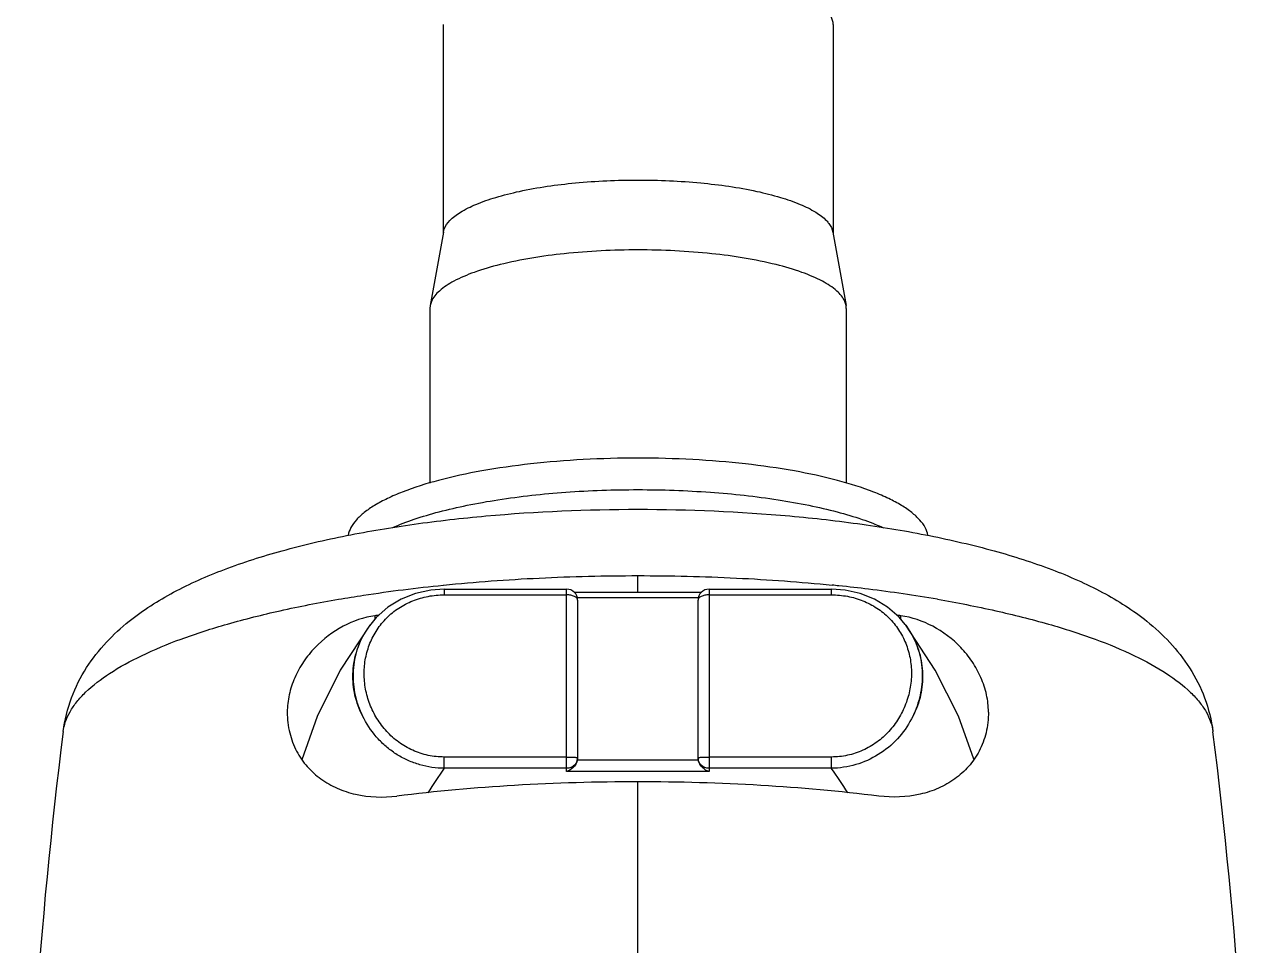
# Model space of a CAD drawing. Header units: millimetres. Extents: x 1035 to 2065, y 1005 to 1731.
# Drawn here: x 1679.1 to 1735.1, y 1448.6 to 1490.6 of the extents above; entities that cross this region are included whole.
import ezdxf

# ---------------------------------------------------------------- set-up
doc = ezdxf.new("R2010")
doc.units = ezdxf.units.MM

msp = doc.modelspace()

# ---------------------------------------------------------------- linework, layer by layer
at = {"color": 7, "linetype": 'Continuous'}
for p, q in [((1698.253, 1490.581), (1698.252, 1481.047)), ((1716.053, 1490.579), (1716.052, 1481.045)), ((1698.263, 1481.11), (1697.663, 1477.76)), ((1716.041, 1481.108), (1716.64, 1477.758)), ((1697.663, 1477.76), (1697.651, 1477.626)), ((1716.651, 1477.624), (1716.64, 1477.758)), ((1697.651, 1477.626), (1697.651, 1469.647)), ((1716.651, 1477.624), (1716.651, 1469.645)), ((1707.139, 1464.67), (1707.139, 1465.43)), ((1698.248, 1464.994), (1698.267, 1464.996)), ((1698.306, 1464.814), (1698.306, 1464.553)), ((1698.306, 1464.814), (1703.888, 1464.814)), ((1703.888, 1464.553), (1703.888, 1464.814)), ((1710.388, 1464.814), (1710.387, 1456.493)), ((1710.388, 1464.814), (1715.97, 1464.814)), ((1715.97, 1464.553), (1715.97, 1464.814)), ((1698.306, 1464.553), (1703.888, 1464.553)), ((1703.887, 1456.493), (1703.888, 1464.553)), ((1704.23, 1464.67), (1710.046, 1464.67)), ((1709.9, 1464.412), (1704.376, 1464.412)), ((1704.388, 1464.315), (1704.387, 1457.117)), ((1709.887, 1457.117), (1709.888, 1464.314)), ((1710.388, 1464.553), (1715.97, 1464.553)), ((1694.904, 1463.164), (1694.886, 1463.139)), ((1695.193, 1463.512), (1694.887, 1463.138)), ((1695.14, 1463.599), (1695.14, 1463.448)), ((1719.14, 1463.441), (1719.14, 1463.599)), ((1719.338, 1463.207), (1719.365, 1463.171)), ((1719.365, 1463.171), (1719.626, 1462.764)), ((1691.14, 1459.198), (1691.14, 1459.204)), ((1723.14, 1459.204), (1723.14, 1459.209)), ((1703.887, 1457.153), (1698.305, 1457.153)), ((1709.899, 1457.006), (1704.375, 1457.006)), ((1715.969, 1457.153), (1710.387, 1457.153)), ((1715.969, 1457.153), (1715.969, 1456.637)), ((1703.887, 1456.637), (1698.305, 1456.637)), ((1710.387, 1456.493), (1703.887, 1456.493)), ((1715.969, 1456.637), (1710.387, 1456.637)), ((1707.135, 1438.954), (1707.138, 1456.02))]:
    msp.add_line(p, q, dxfattribs=at)
for points in [[(1698.306, 1464.814), (1697.688, 1464.771), (1696.999, 1464.618), (1696.338, 1464.356), (1695.727, 1463.986), (1695.193, 1463.512)], [(1719.338, 1463.207), (1719.06, 1463.537), (1718.537, 1463.997), (1717.94, 1464.359), (1717.288, 1464.618), (1716.601, 1464.77), (1715.97, 1464.814)], [(1694.904, 1463.164), (1693.561, 1461.115), (1692.503, 1459.002), (1691.808, 1457.027)], [(1722.473, 1457.051), (1721.779, 1459.009), (1720.715, 1461.122), (1719.366, 1463.171)]]:
    msp.add_lwpolyline(points, dxfattribs=at)
for centre, radius, start, end in [((1703.888, 1464.314), 0.5, 0.0752, 90), ((1710.388, 1464.314), 0.5, 90, 179.9879), ((1708.115, 1386.764), 78.629, 84.01242, 84.23849), ((1708.367, 1389.139), 76.241, 82.9951, 84.01472), ((1709.358, 1397.095), 68.223, 80.33431, 83.0067), ((1697.945, 1460.93), 3.773, 144.1715, 145.3682), ((1704.879, 1395.792), 68.503, 98.0294, 98.17319), ((1709.394, 1395.714), 68.581, 81.82989, 81.97434), ((1697.944, 1460.931), 3.772, 148.0935, 150.8969), ((1697.943, 1460.932), 3.77, 145.3693, 148.0938), ((1903.62, 1430.195), 224.475, 172.8043, 179.6072), ((1510.612, 1430.237), 224.536, 0.38043, 7.18149), ((1703.865, 1457.117), 0.523, 347.7653, 359.9784), ((1710.41, 1457.117), 0.523, 180.097, 192.232), ((1713.234, 1445.783), 18.457, 143.9796, 148.1645), ((1700.687, 1445.502), 18.909, 31.9891, 36.0794)]:
    msp.add_arc(centre, radius, start, end, dxfattribs=at)
for points, knots in [([(1716.053, 1490.579), (1716.053, 1490.704), (1715.973, 1490.981), (1715.789, 1491.194), (1715.679, 1491.297)], [0, 0, 0, 0, 0.453181, 1, 1, 1, 1]), ([(1698.554, 1481.631), (1698.697, 1481.782), (1699.082, 1482.065), (1699.795, 1482.411), (1700.699, 1482.723), (1702.206, 1483.099), (1704.377, 1483.405), (1706.194, 1483.486), (1707.148, 1483.486)], [0, 0, 0, 0, 0.069723, 0.158305, 0.265637, 0.390105, 0.679441, 1, 1, 1, 1]), ([(1707.148, 1483.486), (1708.103, 1483.486), (1709.921, 1483.405), (1712.092, 1483.099), (1713.601, 1482.723), (1714.505, 1482.411), (1715.219, 1482.065), (1715.604, 1481.782), (1715.748, 1481.631)], [0, 0, 0, 0, 0.320434, 0.609736, 0.73422, 0.841588, 0.930221, 1, 1, 1, 1]), ([(1698.263, 1481.11), (1698.271, 1481.155), (1698.325, 1481.349), (1698.447, 1481.519), (1698.554, 1481.631)], [0, 0, 0, 0, 0.226815, 1, 1, 1, 1]), ([(1715.748, 1481.631), (1715.787, 1481.59), (1715.918, 1481.438), (1716.015, 1481.251), (1716.041, 1481.108)], [0, 0, 0, 0, 0.280699, 1, 1, 1, 1]), ([(1707.148, 1480.296), (1706.023, 1480.296), (1703.908, 1480.192), (1701.404, 1479.8), (1699.731, 1479.316), (1698.792, 1478.923), (1698.111, 1478.493), (1697.799, 1478.129), (1697.72, 1477.947)], [0, 0, 0, 0, 0.337943, 0.635703, 0.758886, 0.860824, 0.940454, 1, 1, 1, 1]), ([(1716.582, 1477.947), (1716.503, 1478.129), (1716.19, 1478.493), (1715.507, 1478.923), (1714.568, 1479.316), (1712.893, 1479.8), (1710.389, 1480.192), (1708.272, 1480.296), (1707.148, 1480.296)], [0, 0, 0, 0, 0.059591, 0.139277, 0.24126, 0.364467, 0.662195, 1, 1, 1, 1]), ([(1707.145, 1470.794), (1706.313, 1470.794), (1704.676, 1470.751), (1702.295, 1470.559), (1700.086, 1470.247), (1698.126, 1469.827), (1696.691, 1469.381), (1695.729, 1468.969), (1695.145, 1468.659), (1694.667, 1468.335), (1694.298, 1467.998), (1694.04, 1467.649), (1693.944, 1467.396), (1693.92, 1467.274)], [0, 0, 0, 0, 0.175943, 0.346078, 0.504899, 0.647409, 0.769493, 0.821966, 0.868441, 0.908947, 0.943778, 0.973674, 1, 1, 1, 1]), ([(1720.38, 1467.271), (1720.357, 1467.393), (1720.26, 1467.646), (1720.002, 1467.996), (1719.633, 1468.333), (1719.154, 1468.658), (1718.57, 1468.967), (1717.607, 1469.379), (1716.171, 1469.826), (1714.21, 1470.246), (1711.999, 1470.559), (1709.616, 1470.751), (1707.978, 1470.794), (1707.145, 1470.794)], [0, 0, 0, 0, 0.026322, 0.056217, 0.09105, 0.131559, 0.17804, 0.23052, 0.352618, 0.495139, 0.653963, 0.824087, 1, 1, 1, 1]), ([(1695.95, 1467.621), (1696.27, 1467.763), (1696.968, 1468.029), (1698.104, 1468.366), (1699.383, 1468.66), (1701.305, 1469), (1703.907, 1469.281), (1706.045, 1469.355), (1707.145, 1469.355)], [0, 0, 0, 0, 0.091996, 0.196353, 0.311925, 0.437263, 0.710234, 1, 1, 1, 1]), ([(1707.145, 1469.355), (1708.247, 1469.355), (1710.387, 1469.28), (1712.991, 1469), (1714.915, 1468.659), (1716.195, 1468.364), (1717.333, 1468.027), (1718.031, 1467.76), (1718.351, 1467.618)], [0, 0, 0, 0, 0.289757, 0.562744, 0.688091, 0.803666, 0.908018, 1, 1, 1, 1]), ([(1693.846, 1467.258), (1694.866, 1467.461), (1696.981, 1467.814), (1701.41, 1468.315), (1704.828, 1468.458), (1707.141, 1468.458)], [0, 0, 0, 0, 0.233542, 0.480877, 1, 1, 1, 1]), ([(1707.141, 1468.458), (1709.457, 1468.458), (1712.88, 1468.314), (1717.315, 1467.812), (1719.433, 1467.459), (1720.455, 1467.255)], [0, 0, 0, 0, 0.519123, 0.766465, 1, 1, 1, 1]), ([(1683.927, 1463.353), (1684.556, 1463.857), (1685.962, 1464.748), (1688.325, 1465.784), (1690.976, 1466.625), (1692.857, 1467.06), (1693.846, 1467.258)], [0, 0, 0, 0, 0.225011, 0.461394, 0.71871, 1, 1, 1, 1]), ([(1720.455, 1467.255), (1721.443, 1467.057), (1723.325, 1466.621), (1725.975, 1465.779), (1728.338, 1464.743), (1729.744, 1463.852), (1730.373, 1463.347)], [0, 0, 0, 0, 0.28129, 0.538604, 0.774989, 1, 1, 1, 1]), ([(1698.267, 1464.996), (1699.72, 1465.143), (1702.675, 1465.359), (1705.638, 1465.43), (1707.139, 1465.43)], [0, 0, 0, 0, 0.493079, 1, 1, 1, 1]), ([(1707.139, 1465.43), (1708.64, 1465.43), (1711.601, 1465.359), (1714.556, 1465.143), (1716.008, 1464.996)], [0, 0, 0, 0, 0.506897, 1, 1, 1, 1]), ([(1693.475, 1464.351), (1693.857, 1464.417), (1695.442, 1464.673), (1697.037, 1464.871), (1698.248, 1464.994)], [0, 0, 0, 0, 0.241526, 1, 1, 1, 1]), ([(1680.912, 1458.313), (1680.932, 1458.467), (1681.008, 1458.783), (1681.221, 1459.24), (1681.533, 1459.69), (1682.108, 1460.309), (1683.087, 1461.049), (1684.559, 1461.848), (1686.367, 1462.591), (1688.487, 1463.268), (1690.887, 1463.869), (1692.585, 1464.199), (1693.475, 1464.351)], [0, 0, 0, 0, 0.032125, 0.066305, 0.103569, 0.144678, 0.240188, 0.355091, 0.489653, 0.64307, 0.813845, 1, 1, 1, 1]), ([(1698.305, 1457.153), (1698.058, 1457.153), (1697.564, 1457.203), (1696.856, 1457.434), (1696.213, 1457.809), (1695.661, 1458.304), (1695.216, 1458.893), (1694.891, 1459.55), (1694.694, 1460.249), (1694.624, 1460.964), (1694.694, 1461.672), (1694.892, 1462.349), (1695.218, 1462.972), (1695.663, 1463.521), (1696.217, 1463.972), (1696.863, 1464.303), (1697.568, 1464.508), (1698.06, 1464.555), (1698.306, 1464.553)], [0, 0, 0, 0, 0.063996, 0.127968, 0.191887, 0.255669, 0.319196, 0.382306, 0.444837, 0.506639, 0.567739, 0.628282, 0.688598, 0.749147, 0.810431, 0.872771, 0.936085, 1, 1, 1, 1]), ([(1704.388, 1464.314), (1704.388, 1464.33), (1704.381, 1464.364), (1704.35, 1464.41), (1704.302, 1464.451), (1704.214, 1464.501), (1704.073, 1464.542), (1703.952, 1464.553), (1703.888, 1464.553)], [0, 0, 0, 0, 0.07952, 0.168423, 0.272192, 0.392732, 0.677953, 1, 1, 1, 1]), ([(1710.388, 1464.553), (1710.324, 1464.553), (1710.203, 1464.542), (1710.063, 1464.501), (1709.974, 1464.451), (1709.926, 1464.41), (1709.896, 1464.364), (1709.888, 1464.33), (1709.888, 1464.314)], [0, 0, 0, 0, 0.322099, 0.607305, 0.727826, 0.831575, 0.920468, 1, 1, 1, 1]), ([(1715.97, 1464.553), (1716.216, 1464.553), (1716.708, 1464.51), (1717.414, 1464.306), (1718.057, 1463.972), (1718.612, 1463.522), (1719.059, 1462.975), (1719.385, 1462.352), (1719.582, 1461.675), (1719.651, 1460.967), (1719.579, 1460.252), (1719.381, 1459.554), (1719.056, 1458.896), (1718.614, 1458.306), (1718.062, 1457.81), (1717.417, 1457.438), (1716.711, 1457.205), (1716.216, 1457.151), (1715.969, 1457.153)], [0, 0, 0, 0, 0.063923, 0.127235, 0.189539, 0.250807, 0.311356, 0.371659, 0.432198, 0.493282, 0.555099, 0.61763, 0.680752, 0.744291, 0.808089, 0.872023, 0.936006, 1, 1, 1, 1]), ([(1720.813, 1464.35), (1721.703, 1464.198), (1723.403, 1463.867), (1725.805, 1463.266), (1727.926, 1462.589), (1729.736, 1461.845), (1731.21, 1461.045), (1732.19, 1460.305), (1732.765, 1459.684), (1733.077, 1459.234), (1733.291, 1458.777), (1733.367, 1458.461), (1733.386, 1458.307)], [0, 0, 0, 0, 0.186126, 0.356902, 0.510334, 0.644916, 0.759834, 0.855348, 0.896454, 0.933712, 0.967885, 1, 1, 1, 1]), ([(1680.912, 1458.313), (1680.979, 1458.839), (1681.234, 1459.861), (1681.931, 1461.238), (1682.846, 1462.404), (1683.558, 1463.057), (1683.927, 1463.353)], [0, 0, 0, 0, 0.264435, 0.520035, 0.764206, 1, 1, 1, 1]), ([(1695.14, 1463.599), (1694.635, 1463.526), (1693.621, 1463.186), (1692.552, 1462.368), (1691.866, 1461.515), (1691.461, 1460.786), (1691.203, 1460.006), (1691.141, 1459.467), (1691.14, 1459.204)], [0, 0, 0, 0, 0.238737, 0.489014, 0.618384, 0.748595, 0.876916, 1, 1, 1, 1]), ([(1723.14, 1459.209), (1723.14, 1459.473), (1723.077, 1460.011), (1722.818, 1460.79), (1722.413, 1461.519), (1721.727, 1462.37), (1720.658, 1463.186), (1719.645, 1463.527), (1719.14, 1463.599)], [0, 0, 0, 0, 0.123151, 0.251497, 0.381694, 0.511027, 0.761241, 1, 1, 1, 1]), ([(1730.373, 1463.347), (1730.741, 1463.051), (1731.453, 1462.398), (1732.368, 1461.232), (1733.065, 1459.855), (1733.32, 1458.833), (1733.386, 1458.307)], [0, 0, 0, 0, 0.235794, 0.479965, 0.735562, 1, 1, 1, 1]), ([(1694.648, 1458.89), (1694.477, 1459.194), (1694.222, 1459.828), (1694.097, 1460.828), (1694.222, 1461.828), (1694.477, 1462.461), (1694.648, 1462.766)], [0, 0, 0, 0, 0.259128, 0.499988, 0.740852, 1, 1, 1, 1]), ([(1694.648, 1458.89), (1694.489, 1459.194), (1694.244, 1459.836), (1694.117, 1460.851), (1694.24, 1461.854), (1694.488, 1462.478), (1694.648, 1462.766)], [0, 0, 0, 0, 0.255215, 0.506695, 0.754616, 1, 1, 1, 1]), ([(1719.628, 1462.766), (1719.787, 1462.478), (1720.035, 1461.854), (1720.158, 1460.851), (1720.031, 1459.836), (1719.786, 1459.194), (1719.627, 1458.89)], [0, 0, 0, 0, 0.245358, 0.493273, 0.744764, 1, 1, 1, 1]), ([(1719.627, 1462.765), (1719.799, 1462.461), (1720.053, 1461.828), (1720.178, 1460.828), (1720.053, 1459.828), (1719.798, 1459.194), (1719.627, 1458.89)], [0, 0, 0, 0, 0.259126, 0.499985, 0.740852, 1, 1, 1, 1]), ([(1691.14, 1459.198), (1691.141, 1458.881), (1691.211, 1458.263), (1691.529, 1457.412), (1692.025, 1456.695), (1692.663, 1456.124), (1693.417, 1455.699), (1694.57, 1455.324), (1695.516, 1455.291), (1696.139, 1455.369)], [0, 0, 0, 0, 0.132959, 0.257628, 0.376927, 0.494538, 0.613734, 0.736972, 1, 1, 1, 1]), ([(1723.14, 1459.204), (1723.14, 1458.887), (1723.071, 1458.268), (1722.753, 1457.416), (1722.257, 1456.698), (1721.618, 1456.125), (1720.863, 1455.7), (1719.71, 1455.325), (1718.762, 1455.291), (1718.139, 1455.369)], [0, 0, 0, 0, 0.132993, 0.257682, 0.376978, 0.494557, 0.613738, 0.736959, 1, 1, 1, 1]), ([(1698.305, 1456.637), (1698.117, 1456.639), (1697.74, 1456.668), (1697.186, 1456.788), (1696.742, 1456.951), (1696.403, 1457.116), (1696.158, 1457.256), (1695.923, 1457.413), (1695.626, 1457.644), (1695.148, 1458.094), (1694.822, 1458.56), (1694.649, 1458.891)], [0, 0, 0, 0, 0.125461, 0.250885, 0.376275, 0.438992, 0.501666, 0.564316, 0.626955, 0.751893, 1, 1, 1, 1]), ([(1719.624, 1458.892), (1719.452, 1458.561), (1719.019, 1457.939), (1718.138, 1457.221), (1717.099, 1456.756), (1716.345, 1456.64), (1715.969, 1456.637)], [0, 0, 0, 0, 0.248517, 0.498594, 0.749312, 1, 1, 1, 1]), ([(1698.305, 1456.637), (1698.305, 1456.662), (1698.305, 1456.834), (1698.305, 1457.006), (1698.305, 1457.153)], [0, 0, 0, 0, 0.143849, 1, 1, 1, 1]), ([(1703.887, 1457.153), (1703.951, 1457.153), (1704.044, 1457.152), (1704.161, 1457.148), (1704.236, 1457.143), (1704.298, 1457.138), (1704.343, 1457.132), (1704.371, 1457.127), (1704.384, 1457.122), (1704.387, 1457.118), (1704.387, 1457.117)], [0, 0, 0, 0, 0.37931, 0.550756, 0.701184, 0.824986, 0.91746, 0.975512, 0.991447, 1, 1, 1, 1]), ([(1704.387, 1457.117), (1704.387, 1457.054), (1704.361, 1456.927), (1704.249, 1456.768), (1704.083, 1456.662), (1703.952, 1456.637), (1703.887, 1456.637)], [0, 0, 0, 0, 0.245254, 0.493279, 0.745237, 1, 1, 1, 1]), ([(1704.375, 1457.006), (1704.347, 1456.877), (1704.212, 1456.655), (1703.995, 1456.523), (1703.887, 1456.493)], [0, 0, 0, 0, 0.542802, 1, 1, 1, 1]), ([(1709.887, 1457.117), (1709.887, 1457.118), (1709.891, 1457.122), (1709.903, 1457.127), (1709.931, 1457.132), (1709.977, 1457.138), (1710.038, 1457.143), (1710.113, 1457.148), (1710.231, 1457.152), (1710.323, 1457.153), (1710.387, 1457.153)], [0, 0, 0, 0, 0.008516, 0.024395, 0.082347, 0.174754, 0.29853, 0.448971, 0.620471, 1, 1, 1, 1]), ([(1710.387, 1456.637), (1710.322, 1456.637), (1710.192, 1456.662), (1710.026, 1456.768), (1709.914, 1456.927), (1709.887, 1457.054), (1709.887, 1457.116)], [0, 0, 0, 0, 0.254766, 0.506716, 0.754736, 1, 1, 1, 1]), ([(1710.387, 1456.493), (1710.28, 1456.523), (1710.063, 1456.655), (1709.927, 1456.877), (1709.899, 1457.006)], [0, 0, 0, 0, 0.457297, 1, 1, 1, 1]), ([(1707.138, 1456.02), (1705.263, 1456.02), (1701.588, 1455.915), (1697.925, 1455.59), (1696.139, 1455.369)], [0, 0, 0, 0, 0.510088, 1, 1, 1, 1]), ([(1718.139, 1455.369), (1716.352, 1455.59), (1712.688, 1455.915), (1709.012, 1456.02), (1707.138, 1456.02)], [0, 0, 0, 0, 0.489953, 1, 1, 1, 1])]:
    msp.add_open_spline(points, degree=3, knots=knots, dxfattribs=at)
for points in [[(1697.72, 1477.947), (1697.695, 1477.887), (1697.675, 1477.824), (1697.664, 1477.76)], [(1716.639, 1477.758), (1716.628, 1477.823), (1716.608, 1477.886), (1716.582, 1477.947)]]:
    msp.add_open_spline(points, degree=3, dxfattribs=at)

doc.saveas('drawing.dxf')
